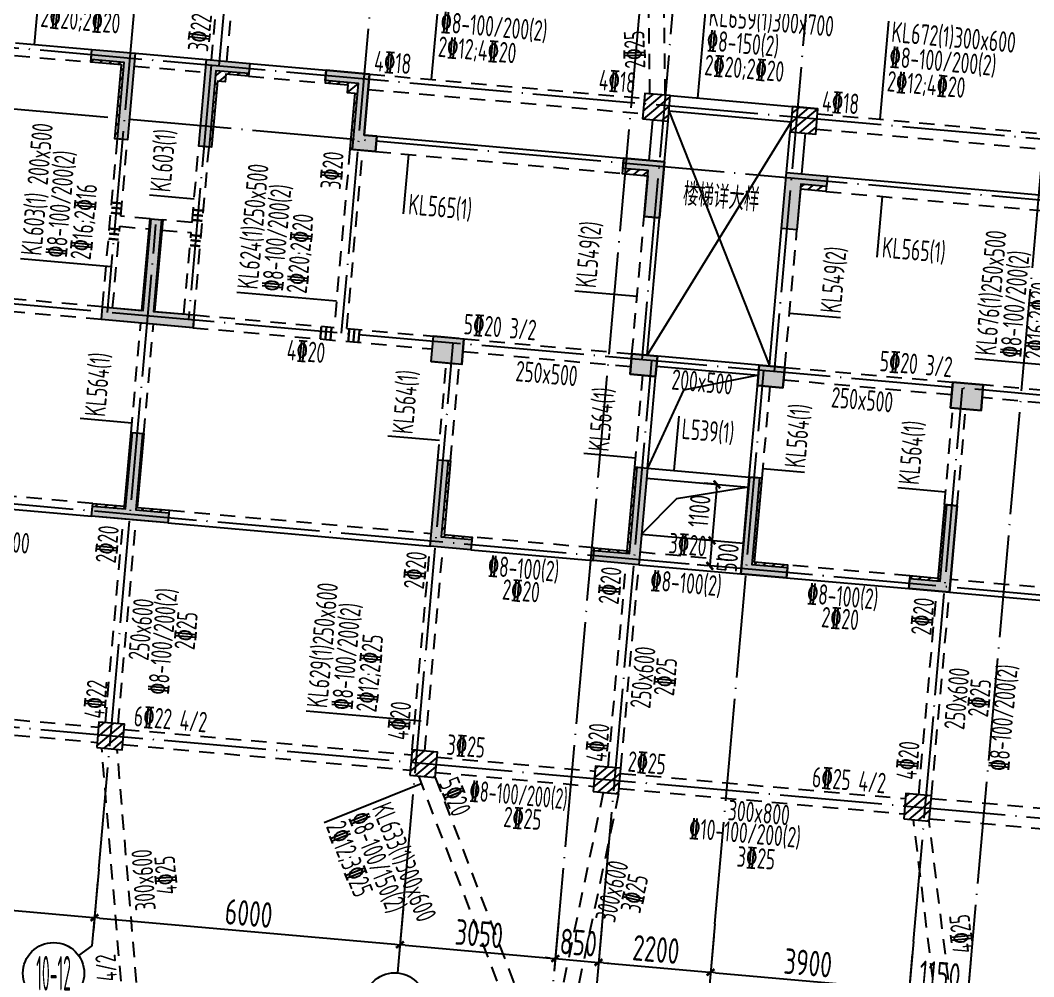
# Model space of a CAD drawing. Header units: millimetres. Extents: x 64473 to 386235, y 427387 to 703525.
# Drawn here: x 323964 to 343792, y 491474 to 510195 of the extents above; entities that cross this region are included whole.
import ezdxf
from ezdxf.enums import TextEntityAlignment as Align

# ---------------------------------------------------------------- set-up
doc = ezdxf.new("R2010")
doc.units = ezdxf.units.MM
doc.header["$LTSCALE"] = 100
doc.header["$PDMODE"] = 35
doc.header["$PDSIZE"] = 200
doc.linetypes.add('3', pattern=[5, 3, -2])
doc.linetypes.add('DOTE', pattern=[2.42, 2, -0.2, 0.02, -0.2])
for name, color, linetype in [('B-DIM', 1, 'Continuous'), ('B-TEXT', 7, 'Continuous'), ('B-开洞', 7, 'Continuous'), ('COLU', 7, 'Continuous'), ('colu-1层', 6, 'Continuous'), ('colu-主楼', 7, 'Continuous'), ('h填实-1层', 254, 'Continuous'), ('h斜线-1层', 7, 'Continuous'), ('h斜线-柱', 7, 'Continuous'), ('L-AXIS', 3, 'Continuous'), ('L-dote', 253, 'DOTE'), ('L-箍筋', 1, 'Continuous'), ('wall-主楼', 2, 'Continuous'), ('垂直标注', 31, 'Continuous'), ('垂直钢筋', 27, 'Continuous'), ('梁', 4, 'Continuous'), ('梁虚线', 4, '3'), ('水平标注', 2, 'Continuous'), ('水平钢筋', 30, 'Continuous')]:
    doc.layers.add(name, color=color, linetype=linetype)
doc.styles.add('_TCH_AXIS', font='tssdeng.shx', dxfattribs={"width": 0.7, "bigfont": 'tssdchn.shx'})
doc.styles.add('COMPLEX', font='tssdeng.shx', dxfattribs={"width": 0.7, "bigfont": 'tssdchn.shx'})
doc.styles.get("Standard").update_dxf_attribs({"font": 'tssdeng.shx', "width": 0.7, "bigfont": 'tssdchn.shx'})
doc.styles.add('TSSD_Dimension', font='Tssdeng.shx', dxfattribs={"width": 0.7, "bigfont": 'tssdchn.shx'})
doc.dimstyles.new('TSSD_100_100$0', dxfattribs={"dimtxt": 300, "dimasz": 100, "dimexe": 250, "dimexo": 250, "dimgap": 100, "dimtad": 1, "dimdec": 0, "dimzin": 0, "dimdsep": 46, "dimtxsty": 'TSSD_Dimension', "dimblk": '_tsdbk', "dimblk1": '_tsdbk', "dimblk2": '_tsdbk', "dimsah": 1, "dimcen": 0, "dimclrt": 7, "dimadec": 0, "dimazin": 0, "dimtfac": 1, "dimtdec": 0, "dimtix": 1, "dimtmove": 2, "dimatfit": 3, "dimldrblk": '_tsdbk', "dimfxl": 1, "dimtolj": 1, "dimtzin": 0, "dimarcsym": 0})
pattern_1 = [(39.931646, (-467527.32, -323147.44), (-81.517904, 97.384965), [])]
pattern_2 = [(39.931646, (-26488.48, 19437.42), (-81.517904, 97.384965), [])]

# ---------------------------------------------------------------- blocks, each defined once
blk = doc.blocks.new('_tsdbk')
blk.add_line((-1, 0), (0, 0))
at = {"const_width": 0.5}
blk.add_lwpolyline([(-0.7, -0.7), (0.7, 0.7)], dxfattribs=at)
blk = doc.blocks.new('*D16')
at = {"layer": 'B-DIM', "color": 0, "lineweight": -2}
for p, q in [((337561, 501113), (337346, 501132)), ((337586, 501010), (337507, 500114)), ((337464, 500017), (337249, 500036))]:
    blk.add_line(p, q, dxfattribs=at)
at = {"layer": 'Defpoints', "color": 0}
for p in [(337810, 501091), (337498, 500014), (337713, 499995)]:
    blk.add_point(p, dxfattribs=at)
at = {"layer": 'B-DIM', "color": 0, "lineweight": -2, "xscale": 100, "yscale": 100, "zscale": 100}
for p, rotation in [((337595, 501110), 84.93165297499652), ((337498, 500014), 264.9316529749966)]:
    blk.add_blockref('_tsdbk', p, dxfattribs=dict(at, rotation=rotation))
at = {"layer": 'B-DIM', "color": 7, "insert": (337248, 500589), "char_height": 400, "attachment_point": 5, "rotation": 84.9317, "style": 'TSSD_Dimension'}
blk.add_mtext('\\A1;1100', dxfattribs=at)
blk = doc.blocks.new('*D17')
at = {"layer": 'B-DIM', "color": 0, "lineweight": -2}
for p, q in [((337464, 500017), (337249, 500036)), ((337489, 499915), (337463, 499616)), ((337419, 499519), (337205, 499538))]:
    blk.add_line(p, q, dxfattribs=at)
at = {"layer": 'Defpoints', "color": 0}
for p in [(337713, 499995), (337454, 499516), (337668, 499497)]:
    blk.add_point(p, dxfattribs=at)
at = {"layer": 'B-DIM', "color": 0, "lineweight": -2, "xscale": 100, "yscale": 100, "zscale": 100}
for p, rotation in [((337498, 500014), 84.93165297478518), ((337454, 499516), 264.9316529747852)]:
    blk.add_blockref('_tsdbk', p, dxfattribs=dict(at, rotation=rotation))
at = {"layer": 'B-DIM', "color": 7, "insert": (337804, 499676), "char_height": 400, "attachment_point": 5, "rotation": 84.9317, "style": 'TSSD_Dimension'}
blk.add_mtext('\\A1;500', dxfattribs=at)
blk = doc.blocks.new('*D55')
at = {"layer": 'Defpoints', "color": 0}
for p in [(195618, 492739), (361118, 478060), (360853, 475069)]:
    blk.add_point(p, dxfattribs=at)
at = {"layer": 'L-AXIS', "color": 0, "lineweight": -2}
for p, q in [((195596, 492490), (195330, 489498)), ((195452, 489738), (360753, 475078)), ((361096, 477811), (360831, 474820))]:
    blk.add_line(p, q, dxfattribs=at)
at = {"layer": 'L-AXIS', "color": 0, "lineweight": -2, "xscale": 100, "yscale": 100, "zscale": 100}
for p, rotation in [((195352, 489747), 174.9316457827788), ((360853, 475069), 354.9316457827788)]:
    blk.add_blockref('_tsdbk', p, dxfattribs=dict(at, rotation=rotation))
at = {"layer": 'L-AXIS', "color": 7, "insert": (278133, 482757), "char_height": 500, "attachment_point": 5, "rotation": 354.9316, "style": 'TSSD_Dimension'}
blk.add_mtext('\\A1;166150', dxfattribs=at)
blk = doc.blocks.new('*D396')
at = {"layer": 'Defpoints', "color": 0}
for p in [(335361, 492704), (337552, 492509), (337468, 491562)]:
    blk.add_point(p, dxfattribs=at)
at = {"layer": 'L-AXIS', "color": 0, "lineweight": -2}
for p, q in [((335339, 492455), (335255, 491507)), ((337530, 492260), (337446, 491313)), ((335377, 491747), (337369, 491571))]:
    blk.add_line(p, q, dxfattribs=at)
at = {"layer": 'L-AXIS', "color": 0, "lineweight": -2, "xscale": 100, "yscale": 100, "zscale": 100}
for p, rotation in [((335277, 491756), 174.9316457827808), ((337468, 491562), 354.9316457827808)]:
    blk.add_blockref('_tsdbk', p, dxfattribs=dict(at, rotation=rotation))
at = {"layer": 'L-AXIS', "color": 7, "insert": (336404, 492008), "char_height": 500, "attachment_point": 5, "rotation": 354.9316, "style": 'TSSD_Dimension'}
blk.add_mtext('\\A1;2200', dxfattribs=at)
blk = doc.blocks.new('*D416')
at = {"layer": 'Defpoints', "color": 0}
for p in [(319523, 494108), (325500, 493578), (325416, 492631)]:
    blk.add_point(p, dxfattribs=at)
at = {"layer": 'L-AXIS', "color": 0, "lineweight": -2}
for p, q in [((319501, 493859), (319417, 492912)), ((325478, 493329), (325394, 492382)), ((319539, 493152), (325316, 492640))]:
    blk.add_line(p, q, dxfattribs=at)
at = {"layer": 'L-AXIS', "color": 0, "lineweight": -2, "xscale": 100, "yscale": 100, "zscale": 100}
for p, rotation in [((319439, 493161), 174.9316457827808), ((325416, 492631), 354.9316457827808)]:
    blk.add_blockref('_tsdbk', p, dxfattribs=dict(at, rotation=rotation))
at = {"layer": 'L-AXIS', "color": 7, "insert": (322458, 493244), "char_height": 500, "attachment_point": 5, "rotation": 354.9316, "style": 'TSSD_Dimension'}
blk.add_mtext('\\A1;6000', dxfattribs=at)
blk = doc.blocks.new('*D422')
at = {"layer": 'Defpoints', "color": 0}
for p in [(325500, 493578), (331476, 493048), (331392, 492101)]:
    blk.add_point(p, dxfattribs=at)
at = {"layer": 'L-AXIS', "color": 0, "lineweight": -2}
for p, q in [((325478, 493329), (325394, 492382)), ((331454, 492799), (331370, 491852)), ((325515, 492622), (331293, 492110))]:
    blk.add_line(p, q, dxfattribs=at)
at = {"layer": 'L-AXIS', "color": 0, "lineweight": -2, "xscale": 100, "yscale": 100, "zscale": 100}
for p, rotation in [((325416, 492631), 174.9316457827808), ((331392, 492101), 354.9316457827808)]:
    blk.add_blockref('_tsdbk', p, dxfattribs=dict(at, rotation=rotation))
at = {"layer": 'L-AXIS', "color": 7, "insert": (328435, 492714), "char_height": 500, "attachment_point": 5, "rotation": 354.9316, "style": 'TSSD_Dimension'}
blk.add_mtext('\\A1;6000', dxfattribs=at)
blk = doc.blocks.new('_AXISO')
blk.add_circle((0, 0), 0.5)
at = {"layer": 'B-TEXT', "style": 'COMPLEX', "width": 1.450893}
blk.add_attdef('A', text='', height=0.56, dxfattribs=at).set_placement((0.249375, -0.28), (0.749375, -0.28), align=Align.FIT)
blk = doc.blocks.new('*D423')
at = {"layer": 'Defpoints', "color": 0}
for p in [(331476, 493048), (334514, 492779), (334430, 491831)]:
    blk.add_point(p, dxfattribs=at)
at = {"layer": 'L-AXIS', "color": 0, "lineweight": -2}
for p, q in [((331454, 492799), (331370, 491852)), ((334492, 492530), (334408, 491582)), ((331492, 492092), (334331, 491840))]:
    blk.add_line(p, q, dxfattribs=at)
at = {"layer": 'L-AXIS', "color": 0, "lineweight": -2, "xscale": 100, "yscale": 100, "zscale": 100}
for p, rotation in [((331392, 492101), 174.9316457827808), ((334430, 491831), 354.9316457827808)]:
    blk.add_blockref('_tsdbk', p, dxfattribs=dict(at, rotation=rotation))
at = {"layer": 'L-AXIS', "color": 7, "insert": (332942, 492315), "char_height": 500, "attachment_point": 5, "rotation": 354.9316, "style": 'TSSD_Dimension'}
blk.add_mtext('\\A1;3050', dxfattribs=at)
blk = doc.blocks.new('*D424')
at = {"layer": 'Defpoints', "color": 0}
for p in [(334514, 492779), (335361, 492704), (335277, 491756)]:
    blk.add_point(p, dxfattribs=at)
at = {"layer": 'L-AXIS', "color": 0, "lineweight": -2}
for p, q in [((334492, 492530), (334408, 491582)), ((335339, 492455), (335255, 491507)), ((334331, 491840), (334231, 491849)), ((334430, 491831), (335277, 491756)), ((335377, 491747), (335476, 491738))]:
    blk.add_line(p, q, dxfattribs=at)
at = {"layer": 'L-AXIS', "color": 0, "lineweight": -2, "xscale": 100, "yscale": 100, "zscale": 100}
for p, rotation in [((334430, 491831), 354.9316457827808), ((335277, 491756), 174.9316457827808)]:
    blk.add_blockref('_tsdbk', p, dxfattribs=dict(at, rotation=rotation))
at = {"layer": 'L-AXIS', "color": 7, "insert": (334885, 492142), "char_height": 500, "attachment_point": 5, "rotation": 354.9316, "style": 'TSSD_Dimension'}
blk.add_mtext('\\A1;850', dxfattribs=at)
blk = doc.blocks.new('*D489')
at = {"layer": 'Defpoints', "color": 0}
for p in [(342583, 492063), (347414, 491635), (347330, 490687)]:
    blk.add_point(p, dxfattribs=at)
at = {"layer": 'L-AXIS', "color": 0, "lineweight": -2}
for p, q in [((342561, 491814), (342477, 490867)), ((347392, 491386), (347308, 490438)), ((342598, 491107), (347230, 490696))]:
    blk.add_line(p, q, dxfattribs=at)
at = {"layer": 'L-AXIS', "color": 0, "lineweight": -2, "xscale": 100, "yscale": 100, "zscale": 100}
for p, rotation in [((342499, 491116), 174.9316457827808), ((347330, 490687), 354.9316457827808)]:
    blk.add_blockref('_tsdbk', p, dxfattribs=dict(at, rotation=rotation))
at = {"layer": 'L-AXIS', "color": 7, "insert": (344472, 491292), "char_height": 500, "attachment_point": 5, "rotation": 354.9316, "style": 'TSSD_Dimension'}
blk.add_mtext('\\A1;4850', dxfattribs=at)
blk = doc.blocks.new('*D490')
at = {"layer": 'Defpoints', "color": 0}
for p in [(337552, 492509), (341437, 492165), (341353, 491217)]:
    blk.add_point(p, dxfattribs=at)
at = {"layer": 'L-AXIS', "color": 0, "lineweight": -2}
for p, q in [((337530, 492260), (337446, 491313)), ((341415, 491916), (341331, 490968)), ((337568, 491553), (341254, 491226))]:
    blk.add_line(p, q, dxfattribs=at)
at = {"layer": 'L-AXIS', "color": 0, "lineweight": -2, "xscale": 100, "yscale": 100, "zscale": 100}
for p, rotation in [((337468, 491562), 174.9316457827808), ((341353, 491217), 354.9316457827808)]:
    blk.add_blockref('_tsdbk', p, dxfattribs=dict(at, rotation=rotation))
at = {"layer": 'L-AXIS', "color": 7, "insert": (339377, 491744), "char_height": 500, "attachment_point": 5, "rotation": 354.9316, "style": 'TSSD_Dimension'}
blk.add_mtext('\\A1;3900', dxfattribs=at)
blk = doc.blocks.new('*D491')
at = {"layer": 'Defpoints', "color": 0}
for p in [(341437, 492165), (342583, 492063), (342499, 491116)]:
    blk.add_point(p, dxfattribs=at)
at = {"layer": 'L-AXIS', "color": 0, "lineweight": -2}
for p, q in [((341415, 491916), (341331, 490968)), ((342561, 491814), (342477, 490867)), ((341453, 491208), (342399, 491124))]:
    blk.add_line(p, q, dxfattribs=at)
at = {"layer": 'L-AXIS', "color": 0, "lineweight": -2, "xscale": 100, "yscale": 100, "zscale": 100}
for p, rotation in [((341353, 491217), 174.9316457827808), ((342499, 491116), 354.9316457827808)]:
    blk.add_blockref('_tsdbk', p, dxfattribs=dict(at, rotation=rotation))
at = {"layer": 'L-AXIS', "color": 7, "insert": (341957, 491515), "char_height": 500, "attachment_point": 5, "rotation": 354.9316, "style": 'TSSD_Dimension'}
blk.add_mtext('\\A1;1150', dxfattribs=at)

msp = doc.modelspace()

# ---------------------------------------------------------------- hatches: boundary and pattern name
at = {"layer": 'h填实-1层'}
for points in [[(325366.5, 509623.5), (326213.2, 509548.4), (326063, 507855.1), (325863.8, 507872.7), (325996.3, 509366.9), (325348.9, 509424.3)], [(327607.9, 509424.8), (328454.6, 509349.7), (328436.9, 509150.5), (327789.5, 509207.9), (327656.9, 507713.8), (327457.7, 507731.5)], [(329948.9, 509217.1), (330795.6, 509142), (330689.5, 507946.7), (330938.6, 507924.6), (330912.1, 507625.8), (330463.8, 507665.5), (330578.7, 508960.4), (329931.2, 509017.9)], [(335769.3, 507496.2), (336566.1, 507425.5), (336469, 506329.8), (336170.1, 506356.3), (336249.6, 507252.8), (335751.6, 507296.9)], [(338957.1, 507213.4), (339754, 507142.8), (339736.3, 506943.5), (339238.3, 506987.7), (339158.7, 506091.2), (338859.9, 506117.7)], [(325572.3, 504585.6), (326369.3, 504514.9), (326528.3, 506307.9), (326727.6, 506290.2), (326568.5, 504497.3), (327365.6, 504426.6), (327343.5, 504177.6), (326347.2, 504265.9), (325550.2, 504336.6)], [(332047, 504011.4), (332644.7, 503958.4), (332600.5, 503460.3), (332002.9, 503513.3)], [(335931.8, 503666.8), (336429.8, 503622.7), (336394.5, 503224.2), (335896.4, 503268.4)], [(338422, 503446), (338920, 503401.8), (338884.7, 503003.4), (338386.7, 503047.5)], [(342207.1, 503110.3), (342804.6, 503057.3), (342760.6, 502559.2), (342163, 502612.2)], [(326157.3, 502124.3), (326356.5, 502106.7), (326224, 500612.5), (326871.4, 500555.1), (326853.8, 500355.9), (326007.1, 500431), (325359.6, 500488.4), (325377.3, 500687.6), (326024.8, 500630.2)], [(332133.8, 501594.3), (332333, 501576.6), (332200.5, 500082.5), (332798.2, 500029.4), (332780.5, 499830.2), (331983.6, 499900.9)], [(335188.8, 499817.4), (335886.1, 499755.6), (336036.2, 501448.9), (336235.5, 501431.3), (336067.6, 499538.7), (335171.1, 499618.2)], [(338227.6, 501254.6), (338426.9, 501236.9), (338276.7, 499543.6), (338973.9, 499481.7), (338956.3, 499282.5), (338059.8, 499362)], [(341364.6, 499269.7), (341962.2, 499216.7), (342094.7, 500710.8), (342293.9, 500693.1), (342143.8, 498999.8), (341346.9, 499070.5)]]:
    msp.add_hatch(color=256, dxfattribs=at).paths.add_polyline_path(points)
at = {"layer": 'h斜线-1层'}
h = msp.add_hatch(dxfattribs=at)
h.set_pattern_fill('ANSI31', color=256, scale=40, angle=-5.06835, style=0)
h.set_pattern_definition(pattern_2)
h.paths.add_polyline_path([(325996.3, 509366.9), (325349, 509424.3), (325344.6, 509374.6), (325942.3, 509321.6), (325814.2, 507877.2), (325863.8, 507872.8)])
h = msp.add_hatch(dxfattribs=at)
h.set_pattern_fill('ANSI31', color=256, scale=40, angle=-5.06835, style=0)
h.set_pattern_definition(pattern_2)
h.paths.add_polyline_path([(327984.3, 509140.5), (328432.5, 509100.7), (328436.9, 509150.4), (327789.6, 509207.8), (327657.1, 507713.8), (327706.8, 507709.4), (327821.6, 509004.3), (327971, 508991.1)])
h = msp.add_hatch(dxfattribs=at)
h.set_pattern_fill('ANSI31', color=256, scale=40, angle=-5.06835, style=0)
h.set_pattern_definition(pattern_2)
h.paths.add_polyline_path([(330578.7, 508960.4), (329931, 509017.9), (329926.6, 508968.2), (330374.9, 508928.4), (330361.6, 508779), (330511, 508765.8), (330413.9, 507670.1), (330463.8, 507665.6)])
h = msp.add_hatch(dxfattribs=at)
h.set_pattern_fill('ANSI31', color=256, scale=40, angle=-5.06835, style=0)
h.set_pattern_definition(pattern_2)
h.paths.add_polyline_path([(336249.6, 507252.8), (335751.8, 507296.9), (335742.9, 507197.4), (336240.8, 507153.3)])
h = msp.add_hatch(dxfattribs=at)
h.set_pattern_fill('ANSI31', color=256, scale=40, angle=-5.06835, style=0)
h.set_pattern_definition(pattern_2)
h.paths.add_polyline_path([(339736.1, 506943.6), (339238.3, 506987.7), (339229.4, 506888.2), (339727.3, 506844.1)])
h = msp.add_hatch(dxfattribs=at)
h.set_pattern_fill('ANSI31', color=256, scale=40, angle=-5.06835, style=0)
h.set_pattern_definition(pattern_2)
h.paths.add_polyline_path([(326752.5, 506288.1), (326727.6, 506290.3), (326568.5, 504497.3), (326593.4, 504495.1)])
h.paths.add_polyline_path([(326528.3, 506308), (326503.4, 506310.2), (326344.4, 504517.1), (326369.3, 504514.9)])
h = msp.add_hatch(dxfattribs=at)
h.set_pattern_fill('ANSI31', color=256, scale=40, angle=-5.06835, style=0)
h.set_pattern_definition(pattern_2)
h.paths.add_polyline_path([(326875.9, 500605), (326253.3, 500660.2), (326381.4, 502104.6), (326356.5, 502106.8), (326224, 500612.5), (326871.4, 500555.1)])
h.paths.add_polyline_path([(326157.3, 502124.4), (326132.4, 502126.6), (326004.3, 500682.3), (325381.7, 500737.5), (325377.3, 500687.6), (326024.8, 500630.2)])
h = msp.add_hatch(dxfattribs=at)
h.set_pattern_fill('ANSI31', color=256, scale=40, angle=-5.06835, style=0)
h.set_pattern_definition(pattern_2)
h.paths.add_polyline_path([(332802.6, 500079.4), (332254.8, 500128), (332382.9, 501572.3), (332333.1, 501576.7), (332200.5, 500082.5), (332798.2, 500029.4)])
h = msp.add_hatch(dxfattribs=at)
h.set_pattern_fill('ANSI31', color=256, scale=40, angle=-5.06835, style=0)
h.set_pattern_definition(pattern_2)
h.paths.add_polyline_path([(336036.3, 501449), (335986.5, 501453.5), (335840.7, 499809.9), (335193.2, 499867.3), (335188.8, 499817.4), (335886.1, 499755.6)])
h = msp.add_hatch(dxfattribs=at)
h.set_pattern_fill('ANSI31', color=256, scale=40, angle=-5.06835, style=0)
h.set_pattern_definition(pattern_2)
h.paths.add_polyline_path([(338476.7, 501232.6), (338426.9, 501237), (338276.7, 499543.6), (338973.9, 499481.7), (338978.4, 499531.6), (338330.9, 499589.1)])
h = msp.add_hatch(dxfattribs=at)
h.set_pattern_fill('ANSI31', color=256, scale=40, angle=-5.06835, style=0)
h.set_pattern_definition(pattern_2)
h.paths.add_polyline_path([(342094.7, 500710.9), (342044.9, 500715.3), (341916.8, 499271), (341369, 499319.6), (341364.6, 499269.7), (341962.2, 499216.7)])
at = {"layer": 'h斜线-柱'}
h = msp.add_hatch(dxfattribs=at)
h.set_pattern_fill('ANSI31', color=256, scale=40, angle=-5.06835, style=0)
h.set_pattern_definition(pattern_1)
h.paths.add_polyline_path([(336139, 508266.6), (336637, 508222.5), (336681.2, 508720.5), (336183.1, 508764.7)])
h = msp.add_hatch(dxfattribs=at)
h.set_pattern_fill('ANSI31', color=256, scale=40, angle=-5.06835, style=0)
h.set_pattern_definition(pattern_1)
h.paths.add_polyline_path([(339027.6, 508010.4), (339525.7, 507966.3), (339569.8, 508464.3), (339071.8, 508508.5)])
h = msp.add_hatch(dxfattribs=at)
h.set_pattern_fill('ANSI31', color=256, scale=40, angle=-5.06835, style=0)
h.set_pattern_definition(pattern_1)
h.paths.add_polyline_path([(325460.1, 495961.9), (325958.2, 495917.8), (326002.4, 496415.8), (325504.3, 496460)])
h = msp.add_hatch(dxfattribs=at)
h.set_pattern_fill('ANSI31', color=256, scale=40, angle=-5.06835, style=0)
h.set_pattern_definition(pattern_1)
h.paths.add_polyline_path([(331586.1, 495418.6), (332084.1, 495374.4), (332128.3, 495872.5), (331630.3, 495916.7)])
h = msp.add_hatch(dxfattribs=at)
h.set_pattern_fill('ANSI31', color=256, scale=40, angle=-5.06835, style=0)
h.set_pattern_definition(pattern_1)
h.paths.add_polyline_path([(335172, 495100.6), (335670.1, 495056.4), (335714.2, 495554.5), (335216.2, 495598.6)])
h = msp.add_hatch(dxfattribs=at)
h.set_pattern_fill('ANSI31', color=256, scale=40, angle=-5.06835, style=0)
h.set_pattern_definition(pattern_1)
h.paths.add_polyline_path([(341248.2, 494561.7), (341746.2, 494517.5), (341790.4, 495015.5), (341292.3, 495059.7)])

# ---------------------------------------------------------------- linework, layer by layer
at = {"layer": 'B-开洞'}
for p, q in [((336654.8, 508421.7), (338621.3, 503429.3)), ((339044.4, 508209.7), (336230.6, 503640.6))]:
    msp.add_line(p, q, dxfattribs=at)
for points in [[(338404.3, 503246.9), (336939.1, 502955.2), (336235.5, 501431.4)], [(338210, 501055.5), (336804.7, 500826), (336120.6, 500136.5)]]:
    msp.add_lwpolyline(points, dxfattribs=at)
at = {"layer": 'COLU'}
for points in [[(336139, 508266.6), (336637, 508222.5), (336681.2, 508720.5), (336183.1, 508764.7)], [(339027.6, 508010.4), (339525.7, 507966.3), (339569.8, 508464.3), (339071.8, 508508.5)], [(325460.1, 495961.9), (325958.2, 495917.8), (326002.4, 496415.8), (325504.3, 496460)], [(331586.1, 495418.6), (332084.1, 495374.4), (332128.3, 495872.5), (331630.3, 495916.7)], [(335172, 495100.6), (335670.1, 495056.4), (335714.2, 495554.5), (335216.2, 495598.6)], [(341248.2, 494561.7), (341746.2, 494517.5), (341790.4, 495015.5), (341292.3, 495059.7)]]:
    msp.add_lwpolyline(points, close=True, dxfattribs=at)
at = {"layer": 'colu-1层'}
for p, q in [((332545.1, 503967.2), (332047, 504011.4)), ((332600.5, 503460.3), (332644.7, 503958.4)), ((335931.8, 503666.8), (335896.4, 503268.4)), ((336429.8, 503622.7), (335931.8, 503666.8)), ((336394.5, 503224.2), (336429.8, 503622.7)), ((332002.9, 503513.3), (332500.9, 503469.2)), ((338422, 503446), (338386.7, 503047.5)), ((338920, 503401.8), (338422, 503446)), ((335896.4, 503268.4), (336394.5, 503224.2)), ((338884.7, 503003.4), (338920, 503401.8)), ((338386.7, 503047.5), (338884.7, 503003.4)), ((342207.1, 503110.3), (342163, 502612.2)), ((342804.8, 503057.3), (342306.8, 503101.4)), ((342262.6, 502603.4), (342760.6, 502559.2))]:
    msp.add_line(p, q, dxfattribs=at)
for points in [[(325366.5, 509623.5), (326213.2, 509548.4), (326063, 507855.1), (325863.8, 507872.7), (325996.3, 509366.9), (325348.9, 509424.3)], [(327607.9, 509424.8), (328454.6, 509349.7), (328436.9, 509150.5), (327789.5, 509207.9), (327656.9, 507713.8), (327457.7, 507731.5)], [(329948.9, 509217.1), (330795.6, 509142), (330689.5, 507946.7), (330938.6, 507924.6), (330912.1, 507625.8), (330463.8, 507665.5), (330578.7, 508960.4), (329931.2, 509017.9)], [(335769.3, 507496.2), (336566.1, 507425.5), (336469, 506329.8), (336170.1, 506356.3), (336249.6, 507252.8), (335751.6, 507296.9)], [(338957.1, 507213.4), (339754, 507142.8), (339736.3, 506943.5), (339238.3, 506987.7), (339158.7, 506091.2), (338859.9, 506117.7)], [(325572.3, 504585.6), (326369.3, 504514.9), (326528.3, 506307.9), (326727.6, 506290.2), (326568.5, 504497.3), (327365.6, 504426.6), (327343.5, 504177.6), (326347.2, 504265.9), (325550.2, 504336.6)], [(332047, 504011.4), (332644.7, 503958.4), (332600.5, 503460.3), (332002.9, 503513.3)], [(335931.8, 503666.8), (336429.8, 503622.7), (336394.5, 503224.2), (335896.4, 503268.4)], [(338422, 503446), (338920, 503401.8), (338884.7, 503003.4), (338386.7, 503047.5)], [(342207.1, 503110.3), (342804.6, 503057.3), (342760.6, 502559.2), (342163, 502612.2)], [(326157.3, 502124.3), (326356.5, 502106.7), (326224, 500612.5), (326871.4, 500555.1), (326853.8, 500355.9), (326007.1, 500431), (325359.6, 500488.4), (325377.3, 500687.6), (326024.8, 500630.2)], [(332133.8, 501594.3), (332333, 501576.6), (332200.5, 500082.5), (332798.2, 500029.4), (332780.5, 499830.2), (331983.6, 499900.9)], [(335188.8, 499817.4), (335886.1, 499755.6), (336036.2, 501448.9), (336235.5, 501431.3), (336067.6, 499538.7), (335171.1, 499618.2)], [(338227.6, 501254.6), (338426.9, 501236.9), (338276.7, 499543.6), (338973.9, 499481.7), (338956.3, 499282.5), (338059.8, 499362)], [(341364.6, 499269.7), (341962.2, 499216.7), (342094.7, 500710.8), (342293.9, 500693.1), (342143.8, 498999.8), (341346.9, 499070.5)]]:
    msp.add_lwpolyline(points, close=True, dxfattribs=at)
at = {"layer": 'colu-主楼'}
for points in [[(332047, 504011.5), (332644.7, 503958.5), (332600.5, 503460.4), (332002.9, 503513.4)], [(335931.8, 503667), (336429.8, 503622.8), (336394.5, 503224.3), (335896.4, 503268.5)], [(338920.1, 503401.9), (338422, 503446.1), (338386.7, 503047.7), (338884.7, 503003.5)], [(342804.8, 503057.4), (342207.2, 503110.4), (342163, 502612.3), (342760.6, 502559.3)]]:
    msp.add_lwpolyline(points, close=True, dxfattribs=at)
at = {"layer": 'L-AXIS'}
for p, q in [((325499.7, 493578.1), (325366.8, 492079.5)), ((331476.3, 493048.1), (331343.3, 491549.4)), ((335361, 492703.5), (335228.1, 491204.8)), ((337552.4, 492509.2), (337419.5, 491010.5)), ((341437.2, 492164.6), (341304.2, 490665.9)), ((325366.8, 492079.5), (325104.8, 491892.3))]:
    msp.add_line(p, q, dxfattribs=at)
at = {"layer": 'L-dote', "ltscale": 10}
for p, q in [((338862.7, 541807.1), (333426.8, 480516.3)), ((346931, 541091.6), (341495.1, 479800.7)), ((330308.5, 537044.2), (327848.1, 509303.1)), ((326832.9, 517665.4), (325663.2, 504477.3)), ((331414.9, 517259.1), (330245.2, 504070.9)), ((337291.8, 516737.8), (336122.2, 503549.7)), ((339881.7, 516508.1), (338712, 503320)), ((271320, 514316.7), (366098, 505910.7)), ((354606.6, 505725.2), (294614.2, 511046)), ((327698.6, 509316.4), (327257, 504335.9)), ((354270.9, 501940), (294278.5, 507260.8)), ((364927.4, 492712.5), (205005.1, 506896.2)), ((325499.7, 493578.1), (326619.1, 506199.6)), ((331476.3, 493048.1), (332436.6, 503876.5)), ((335361, 492703.5), (336321.4, 503532)), ((337552.4, 492509.2), (338512.8, 503337.6)), ((341437.2, 492164.6), (342397.5, 502993.1)), ((353926.3, 498055.3), (304201.6, 502465.4))]:
    msp.add_line(p, q, dxfattribs=at)
at = {"layer": 'L-箍筋', "const_width": 44.9}
for points in [[(325753.5, 506626.8), (325952.7, 506609.1)], [(325735.8, 506427.6), (325935, 506409.9)], [(325744.6, 506527.2), (325943.8, 506509.5)], [(327338.4, 506385.8), (327537.6, 506368.2)], [(327347.2, 506485.5), (327546.4, 506467.8)], [(327329.5, 506286.2), (327528.7, 506268.6)], [(325699.6, 506019.2), (325898.8, 506001.5)], [(325708.4, 506118.8), (325907.6, 506101.1)], [(327303.3, 505990), (327502.5, 505972.3)], [(325690.7, 505919.5), (325890, 505901.9)], [(327285.6, 505790.8), (327484.8, 505773.1)], [(327294.4, 505890.4), (327493.7, 505872.7)], [(329855.4, 504205.9), (329833.3, 503956.9)], [(329955, 504197), (329932.9, 503948)], [(330054.6, 504188.2), (330032.5, 503939.2)], [(330403.2, 504157.3), (330381.1, 503908.3)], [(330502.8, 504148.5), (330480.7, 503899.4)], [(330602.4, 504139.6), (330580.3, 503890.6)]]:
    msp.add_lwpolyline(points, dxfattribs=at)
at = {"layer": 'wall-主楼'}
for points in [[(325366.7, 509623.6), (326213.4, 509548.5), (326063.2, 507855.2), (325814.2, 507877.2), (325942.3, 509321.6), (325344.6, 509374.6)], [(328432.5, 509100.7), (327984.3, 509140.5), (327971, 508991.1), (327821.6, 509004.3), (327706.8, 507709.4), (327457.7, 507731.5), (327607.9, 509424.8), (328454.6, 509349.7)], [(330911.9, 507625.9), (330938.4, 507924.7), (330689.4, 507946.8), (330795.4, 509142.1), (329948.7, 509217.2), (329926.6, 508968.2), (330374.9, 508928.4), (330361.6, 508779), (330511, 508765.8), (330413.9, 507670.1)], [(335769.4, 507496.3), (335742.9, 507197.4), (336241, 507153.3), (336170.3, 506356.4), (336469.1, 506329.9), (336566.3, 507425.6)], [(339753.8, 507142.9), (339727.3, 506844.1), (339229.3, 506888.2), (339158.6, 506091.4), (338859.8, 506117.9), (338956.9, 507213.6)], [(325550.4, 504336.7), (325572.5, 504585.7), (326344.4, 504517.3), (326503.4, 506310.2), (326752.5, 506288.1), (326593.4, 504495.2), (327365.4, 504426.7), (327343.3, 504177.7)], [(325359.7, 500488.5), (325381.7, 500737.5), (326004.3, 500682.3), (326132.4, 502126.6), (326381.4, 502104.6), (326253.3, 500660.2), (326875.9, 500605), (326853.8, 500356)], [(332254.8, 500128), (332802.6, 500079.4), (332780.5, 499830.3), (331983.7, 499901), (332133.8, 501594.4), (332382.9, 501572.3)], [(335986.5, 501453.5), (336235.5, 501431.4), (336067.6, 499538.8), (335171.1, 499618.3), (335193.2, 499867.3), (335840.7, 499809.9)], [(338476.7, 501232.6), (338227.7, 501254.7), (338059.8, 499362.1), (338956.3, 499282.6), (338978.4, 499531.6), (338330.9, 499589.1)], [(341916.8, 499271), (341369, 499319.6), (341346.9, 499070.6), (342143.8, 498999.9), (342294, 500693.3), (342044.9, 500715.3)]]:
    msp.add_lwpolyline(points, close=True, dxfattribs=at)
at = {"layer": '垂直标注'}
for p, q in [((326492, 506775.8), (327366.1, 506698.3)), ((323968.7, 505534.7), (325743, 505377.3)), ((328201.7, 504874.4), (330150.6, 504701.6)), ((334816.9, 504901.3), (336031.7, 504793.6)), ((340009.1, 504370.2), (339013.8, 504458.5)), ((342637.2, 503576.1), (344542.5, 503407.1)), ((326148.5, 502308.6), (325135.4, 502398.5)), ((332166.9, 501966.8), (331153.7, 502056.7)), ((336001.8, 501626.7), (334988.6, 501716.6)), ((339310, 501341), (338492.7, 501413.5)), ((341135.5, 501048), (342067.1, 500965.4)), ((329559.9, 496680.5), (331805.8, 496481.3)), ((329908.2, 494492.4), (331809.3, 495255.8))]:
    msp.add_line(p, q, dxfattribs=at)
at = {"layer": '梁'}
for p, q in [((323872.6, 509756.1), (325366.7, 509623.6)), ((326213.4, 509548.5), (327607.9, 509424.8)), ((328454.6, 509349.7), (329948.7, 509217.2)), ((336680.9, 508720.5), (339568.6, 508464.4)), ((336654.8, 508421.7), (339044.4, 508209.7)), ((336267.5, 507452.1), (336338.1, 508248.7)), ((336566.3, 507425.6), (336637, 508222.6)), ((338956.9, 507213.6), (339027.6, 508010.3)), ((339255.7, 507187.1), (339326.4, 507984.2)), ((330938.4, 507924.7), (335769.4, 507496.3)), ((339753.8, 507142.9), (344584.8, 506714.4)), ((336230.6, 503640.6), (336469.1, 506329.9)), ((338621.3, 503429.3), (338859.7, 506117.9)), ((338421.9, 503446.1), (336428.7, 503622.9)), ((336235.5, 501431.4), (336412.2, 503423.6)), ((336412.2, 503423.6), (338404.3, 503246.9)), ((338227.6, 501254.7), (338404.3, 503246.9)), ((336235.5, 501431.4), (338227.6, 501254.7)), ((336217.8, 501232.2), (338210, 501055.5)), ((320229.8, 500943.5), (325359.6, 500488.5)), ((326853.8, 500356), (331983.7, 499901)), ((336120.6, 500136.5), (338112.8, 499959.8)), ((332780.5, 499830.3), (335171.1, 499618.3)), ((336067.6, 499538.8), (338059.8, 499362.1)), ((338956.3, 499282.6), (341346.9, 499070.6)), ((342143.8, 498999.9), (347273.6, 498544.9))]:
    msp.add_line(p, q, dxfattribs=at)
at = {"layer": '梁虚线'}
for p, q in [((327707.5, 509416), (328153.6, 514446.3)), ((328006.3, 509389.5), (328452.5, 514419.7)), ((336282.2, 508740.8), (336221.4, 513715.6)), ((336582.1, 508744.4), (336521.4, 513719.2)), ((323850.5, 509507.1), (325344.6, 509374.6)), ((326191.3, 509299.5), (327585.8, 509175.8)), ((328432.5, 509100.7), (329926.6, 508968.2)), ((330796.3, 509142.1), (336174.2, 508665.1)), ((330770.1, 508843.2), (336148, 508366.2)), ((339559.9, 508364.8), (344939.9, 507887.6)), ((339533.7, 508065.9), (344913.4, 507588.8)), ((325572.5, 504585.7), (325864, 507872.8)), ((325930.7, 506361), (326063.2, 507855.2)), ((327325.2, 506237.3), (327457.7, 507731.5)), ((327365.4, 504426.7), (327656.9, 507713.8)), ((330413.9, 507670.1), (330104.7, 504183.8)), ((330353.7, 504161.7), (330662.9, 507648)), ((330911.9, 507625.9), (335742.9, 507197.4)), ((339727.3, 506844.1), (344558.3, 506415.6)), ((326503.4, 506310.2), (325930.7, 506361)), ((327325.2, 506237.3), (326752.4, 506288.1)), ((335931.8, 503667), (336170.3, 506356.4)), ((325771.7, 504568.1), (325913, 506161.8)), ((325913, 506161.8), (326485.8, 506111)), ((326734.8, 506088.9), (327307.5, 506038.1)), ((327166.2, 504444.4), (327307.5, 506038.1)), ((338920.1, 503401.9), (339158.6, 506091.4)), ((325572.5, 504585.7), (322833.2, 504828.7)), ((325550.4, 504336.7), (320868.7, 504751.9)), ((327365.4, 504426.7), (330104.7, 504183.8)), ((326132.4, 502126.6), (326322.3, 504268.2)), ((326381.4, 502104.6), (326571.4, 504246.2)), ((327343.3, 504177.7), (332024.9, 503762.5)), ((330353.7, 504161.7), (332047, 504011.5)), ((332644.7, 503958.5), (335931.8, 503667)), ((332622.6, 503709.5), (335909.7, 503417.9)), ((332133.8, 501594.4), (332301.7, 503486.9)), ((332382.9, 501572.3), (332550.7, 503464.9)), ((335986.5, 501453.5), (336145.5, 503246.4)), ((338920.1, 503401.9), (342207.2, 503110.4)), ((338476.7, 501232.6), (338635.8, 503026.5)), ((342185.1, 502861.4), (338898, 503152.9)), ((344498.2, 502907.2), (342804.8, 503057.4)), ((347464.3, 502393.1), (342782.7, 502808.4)), ((342044.9, 500715.3), (342212.8, 502607.9)), ((342294, 500693.3), (342461.8, 502585.8)), ((325381.7, 500737.5), (320251.9, 501192.5)), ((326875.9, 500605), (332005.7, 500150)), ((325628.8, 496448.9), (325982.2, 500433.3)), ((325877.8, 496426.8), (326231.2, 500411.2)), ((335193.2, 499867.3), (332802.6, 500079.4)), ((331630.3, 495916.5), (331983.7, 499901)), ((331879.3, 495894.8), (332232.7, 499878.9)), ((336089.7, 499787.8), (338081.9, 499611.1)), ((335465.2, 495576.5), (335818.6, 499560.9)), ((335714.2, 495554.5), (336067.6, 499538.8)), ((341369, 499319.6), (338978.4, 499531.6)), ((347295.7, 498794), (342165.9, 499248.9)), ((341541.4, 495037.6), (341894.7, 499022)), ((341790.4, 495015.5), (342143.8, 498999.9)), ((319868.4, 496859.4), (325495.3, 496360.4)), ((319865, 496558.6), (325469.2, 496061.5)), ((325993.4, 496316.2), (331620.3, 495817.2)), ((326017.9, 490390.9), (325557.5, 495953.3)), ((326321.2, 490364), (325860.8, 495926.4)), ((325967.2, 496017.4), (331594.1, 495518.3)), ((332118.3, 495773), (335208.2, 495498.9)), ((331752.7, 495403.8), (333939.1, 489688.3)), ((332084.1, 495374.4), (334247.6, 489718.7)), ((332092.2, 495474.1), (335182, 495200.1)), ((335706.2, 495454.8), (341284.3, 494960)), ((335680.1, 495155.9), (341258.2, 494661.2)), ((335369.1, 495083.1), (334247.6, 489718.7)), ((335670.1, 495056.4), (334536.7, 489635.3)), ((341786.7, 494965.7), (347463.7, 494462.2)), ((342119.5, 488962.8), (341440.3, 494544.5)), ((342425, 488935.7), (341745.8, 494517.4)), ((341751.9, 494567.2), (350616.1, 493781))]:
    msp.add_line(p, q, dxfattribs=at)
at = {"layer": '水平标注'}
for p, q in [((324390.5, 511440.8), (324238.2, 509723.7)), ((332167.5, 510855), (332006.1, 509034.8)), ((337377.8, 510495.5), (337216.1, 508673.1)), ((340951.4, 510178.9), (340780.9, 508256.5)), ((331464.2, 506404.8), (331567.3, 507567.8)), ((340730.7, 505561.5), (340835.8, 506745.7)), ((336847.4, 502449.3), (336753, 501385.5))]:
    msp.add_line(p, q, dxfattribs=at)

# ---------------------------------------------------------------- block references
at = {"layer": 'L-AXIS'}
ref = msp.add_blockref('_AXISO', (324616.5, 491543.6), dxfattribs=dict(at, xscale=1199.999999999997, yscale=1200, zscale=1200, rotation=359.999645787379))
ref.add_attrib('A', '10-12', dxfattribs={"color": 7, "height": 678.82, "rotation": 359.99965, "style": '_TCH_AXIS', "width": 0.233333}).set_placement((324277.1, 491204.2), (324955.9, 491204.2), align=Align.FIT)
ref = msp.add_blockref('_AXISO', (331290.3, 490951.7), dxfattribs=dict(at, xscale=1199.999999999997, yscale=1200, zscale=1200, rotation=359.999645787379))
ref.add_attrib('A', '10-15', dxfattribs={"color": 7, "height": 678.82, "rotation": 359.99965, "style": '_TCH_AXIS', "width": 0.233333}).set_placement((330950.9, 490612.3), (331629.7, 490612.3), align=Align.FIT)

# ---------------------------------------------------------------- texts
at = {"layer": 'B-开洞', "width": 0.7}
msp.add_text('楼梯详大样', height=450, rotation=354.93165, dxfattribs=at).set_placement((336916.5, 506578.5))
at = {"layer": '垂直标注', "width": 0.65}
for s, height, rotation, p in [('KL603(1) 200x500', 403, 84.93149, (324377.2, 505579.4)), ('KL603(1)', 403, 84.93149, (326900.6, 506820.5)), ('%%1328-100/200(2)', 402, 84.93149, (324858.9, 505536.7)), ('KL624(1)250x500', 403, 84.93169, (328608.3, 504918.9)), ('2%%13316;2%%13316', 401, 84.93149, (325340.6, 505494)), ('%%1328-100/200(2)', 402, 84.93169, (329087.6, 504876.4)), ('2%%13220;2%%13320', 401, 84.93169, (329566.9, 504833.9)), ('KL549(2)', 403, 84.93151, (335225.5, 504946)), ('KL676(1)250x500', 403, 84.93191, (343045.7, 503620.8)), ('KL549(2)', 403, 84.93151, (340016.2, 504450.5)), ('%%1328-100/200(2)', 402, 84.93191, (343527.4, 503578.1)), ('2%%13216;2%%13320', 401, 84.93191, (344009.1, 503535.3)), ('KL564(1)', 403, 84.93169, (325623.4, 502426)), ('KL564(1)', 403, 84.93169, (331641.8, 502084.3)), ('KL564(1)', 403, 84.93169, (335476.7, 501744.1)), ('KL564(1)', 403, 84.93169, (339317.1, 501421.3)), ('KL564(1)', 403, 84.93169, (341544, 501092.7)), ('KL629(1)250x600', 403, 84.93152, (329968.4, 496725.1)), ('%%1328-100/200(2)', 402, 84.93152, (330450.1, 496682.4)), ('2%%13212;2%%13325', 401, 84.93152, (330931.8, 496639.7)), ('KL633(1)300x600', 403, 291.87764, (330835.7, 494778)), ('2%%13212;3%%13325', 401, 291.87764, (329938.2, 494417.6)), ('%%1328-100/150(2)', 402, 291.87764, (330387, 494597.8))]:
    msp.add_text(s, height=height, rotation=rotation, dxfattribs=at).set_placement(p)
at = {"layer": '垂直钢筋', "color": 0, "width": 0.65}
for s, rotation, p in [('3%%13322', 83.34039, (327635.3, 509568.5)), ('2%%13325', 91.79536, (336193.7, 509256.5)), ('3%%13320', 84.93169, (330231.2, 506872.3)), ('2%%13320', 84.93147, (325832.5, 499557.2)), ('2%%13320', 84.93152, (331859.9, 499050.9)), ('2%%13320', 84.9316, (335669.3, 498749.7)), ('%%1328-100/200(2)', 84.93147, (326854.7, 496982.3)), ('2%%13320', 84.9316, (341786.1, 498146.5)), ('250x600', 84.93147, (326472.6, 497653.7)), ('2%%13325', 84.93147, (327374.4, 497860.9)), ('250x600', 84.9316, (336289.8, 496714.1)), ('2%%13325', 84.9316, (336753.3, 496959.9)), ('250x600', 84.9316, (342433.1, 496298.4)), ('%%1328-100/200(2)', 84.9316, (343297.5, 495489.5)), ('2%%13325', 84.9316, (342896.6, 496544.1)), ('4%%13322', 84.93147, (325606.9, 496516.5)), ('4%%13320', 84.93152, (331551.4, 496097.3)), ('4%%13320', 84.9316, (335429.8, 495669.2)), ('4%%13320', 84.9316, (341497.1, 495319.8)), ('5%%13320', 291.87764, (332147.8, 495267.3)), ('300x600', 93.92868, (326616.3, 492781.9)), ('4%%13325', 93.92868, (327035.7, 493097.2)), ('300x600', 76.8684, (335596.7, 492518.1)), ('3%%13325', 76.8684, (336090.1, 492696.4)), ('4%%13325', 95.7819, (342608.3, 491957.2)), ('6%%13322 4/2', 93.92868, (325925, 490499.4))]:
    msp.add_text(s, height=400, rotation=rotation, dxfattribs=at).set_placement(p)
at = {"layer": '水平标注', "width": 0.65}
for s, height, rotation, p in [('2%%13320;2%%13320', 401, 354.93198, (324349.8, 510068.9)), ('KL659(1)300x700', 403, 354.93153, (337422.5, 510087)), ('%%1328-100/200(2)', 402, 354.93166, (332169.5, 509964.7)), ('KL672(1)300x600', 403, 354.93167, (340996.1, 509770.3)), ('%%1328-150(2)', 402, 354.93153, (337379.7, 509605.3)), ('2%%13212;4%%13320', 401, 354.93166, (332126.7, 509483)), ('%%1328-100/200(2)', 402, 354.93167, (340953.4, 509288.6)), ('2%%13320;2%%13320', 401, 354.93153, (337337, 509123.6)), ('2%%13212;4%%13320', 401, 354.93167, (340910.7, 508806.9)), ('KL565(1)', 403, 354.93152, (331544.4, 506397.7)), ('KL565(1)', 403, 354.93152, (340811, 505554.4)), ('L539(1)', 400, 354.93159, (336892.1, 502003.2)), ('KL577(6)250x600', 403, 354.93162, (321638.3, 499971.4))]:
    msp.add_text(s, height=height, rotation=rotation, dxfattribs=at).set_placement(p)
at = {"layer": '水平钢筋', "color": 0}
for s, rotation, width, p in [('4%%13318', 354.93166, 0.65, (330876.6, 509200.8)), ('4%%13318', 354.93166, 0.65, (335270.7, 508832.4)), ('4%%13318', 354.93167, 0.65, (339639, 508415.5)), ('5%%13320 3/2', 354.9317, 0.65, (332626.9, 504053)), ('4%%13320', 354.93167, 0.65, (329165.9, 503548.3)), ('5%%13320 3/2', 354.9317, 0.65, (340766.2, 503330.8)), ('250x500', 354.9317, 0.65, (333644.1, 503134)), ('200x500', 354.93153, 0.65, (336693.8, 502969.9)), ('250x500', 354.93167, 0.65, (339817.4, 502620.5)), ('3%%13320', 354.93155, 0.65, (336638.6, 499764.6)), ('%%1328-100(2)', 354.93154, 0.65, (333096.3, 499325.6)), ('%%1328-100(2)', 354.93154, 0.65, (336275.8, 499042.2)), ('2%%13320', 354.93161, 0.65, (333381.5, 498860.2)), ('%%1328-100(2)', 354.93154, 0.65, (339340, 498784.6)), ('2%%13320', 354.93161, 0.65, (339625.2, 498319.2)), ('6%%13322 4/2', 354.93169, 0.65, (326174.4, 496380.1)), ('3%%13325', 354.93169, 0.65, (332295.1, 495821.7)), ('2%%13325', 354.93165, 0.65, (335837.6, 495493.3)), ('6%%13325 4/2', 354.93165, 0.65, (339443.2, 495187.9)), ('%%1328-100/200(2)', 354.93169, 0.6, (332736.4, 494922.7)), ('300x800', 354.93165, 0.65, (337795.9, 494539.6)), ('2%%13325', 354.93169, 0.65, (333406, 494409.3)), ('%%13210-100/200(2)', 354.93165, 0.65, (337032.5, 494187.9)), ('3%%13325', 354.93169, 0.65, (337971.2, 493632.7))]:
    msp.add_text(s, height=400, rotation=rotation, dxfattribs=dict(at, width=width)).set_placement(p)

# ---------------------------------------------------------------- dimensions: what is measured, and where the dimension line sits
at = {"layer": 'B-DIM'}
dim = msp.add_aligned_dim(p1=(337809.7, 501091), p2=(337712.5, 499995.3), distance=-215.3, dimstyle='TSSD_100_100$0', override={"dimtxt": 400}, dxfattribs=at)
dim.commit()
dim.dimension.update_dxf_attribs({"geometry": '*D16', "text_midpoint": (337247.8, 500588.7)})
dim = msp.add_linear_dim(base=(337453.9, 499516.3), p1=(337712.5, 499995.3), p2=(337668.4, 499497.2), angle=84.93165, dimstyle='TSSD_100_100$0', override={"dimtxt": 400}, dxfattribs=at)
dim.commit()
dim.dimension.update_dxf_attribs({"geometry": '*D17', "text_midpoint": (337804, 499675.9), "dimtype": 160})
at = {"layer": 'L-AXIS'}
for base, p1, p2, picture, middle in [((325415.7, 492630.8), (319523.2, 494108.2), (325499.7, 493578.1), '*D416', (322458.3, 493244.4)), ((331392.2, 492100.7), (325499.7, 493578.1), (331476.3, 493048.1), '*D422', (328434.9, 492714.4)), ((334430.3, 491831.2), (331476.3, 493048.1), (334514.3, 492778.6), '*D423', (332942.2, 492314.6)), ((360852.8, 475068.9), (195617.7, 492738.7), (361118.1, 478060.3), '*D55', (278133.5, 482756.7)), ((335277, 491756.1), (334514.3, 492778.6), (335361, 492703.5), '*D424', (334884.6, 492142.3)), ((337468.4, 491561.8), (335361, 492703.5), (337552.4, 492509.2), '*D396', (336403.6, 492007.6)), ((342498.6, 491115.7), (341437.2, 492164.6), (342582.7, 492063), '*D491', (341956.8, 491515.1))]:
    dim = msp.add_linear_dim(base=base, p1=p1, p2=p2, angle=354.93165, dimstyle='TSSD_100_100$0', override={"dimtxt": 500}, dxfattribs=at)
    dim.commit()
    dim.dimension.update_dxf_attribs({"geometry": picture, "text_midpoint": middle})
for base, p1, p2, picture, middle in [((341353.1, 491217.2), (337552.4, 492509.2), (341437.2, 492164.6), '*D490', (339376.5, 491743.9)), ((347329.7, 490687.2), (342582.7, 492063), (347413.7, 491634.6), '*D489', (344472.1, 491292))]:
    dim = msp.add_linear_dim(base=base, p1=p1, p2=p2, angle=354.93165, dimstyle='TSSD_100_100$0', override={"dimtxt": 500}, dxfattribs=at)
    dim.commit()
    dim.dimension.update_dxf_attribs({"geometry": picture, "text_midpoint": middle, "dimtype": 160})

doc.saveas('drawing.dxf')
